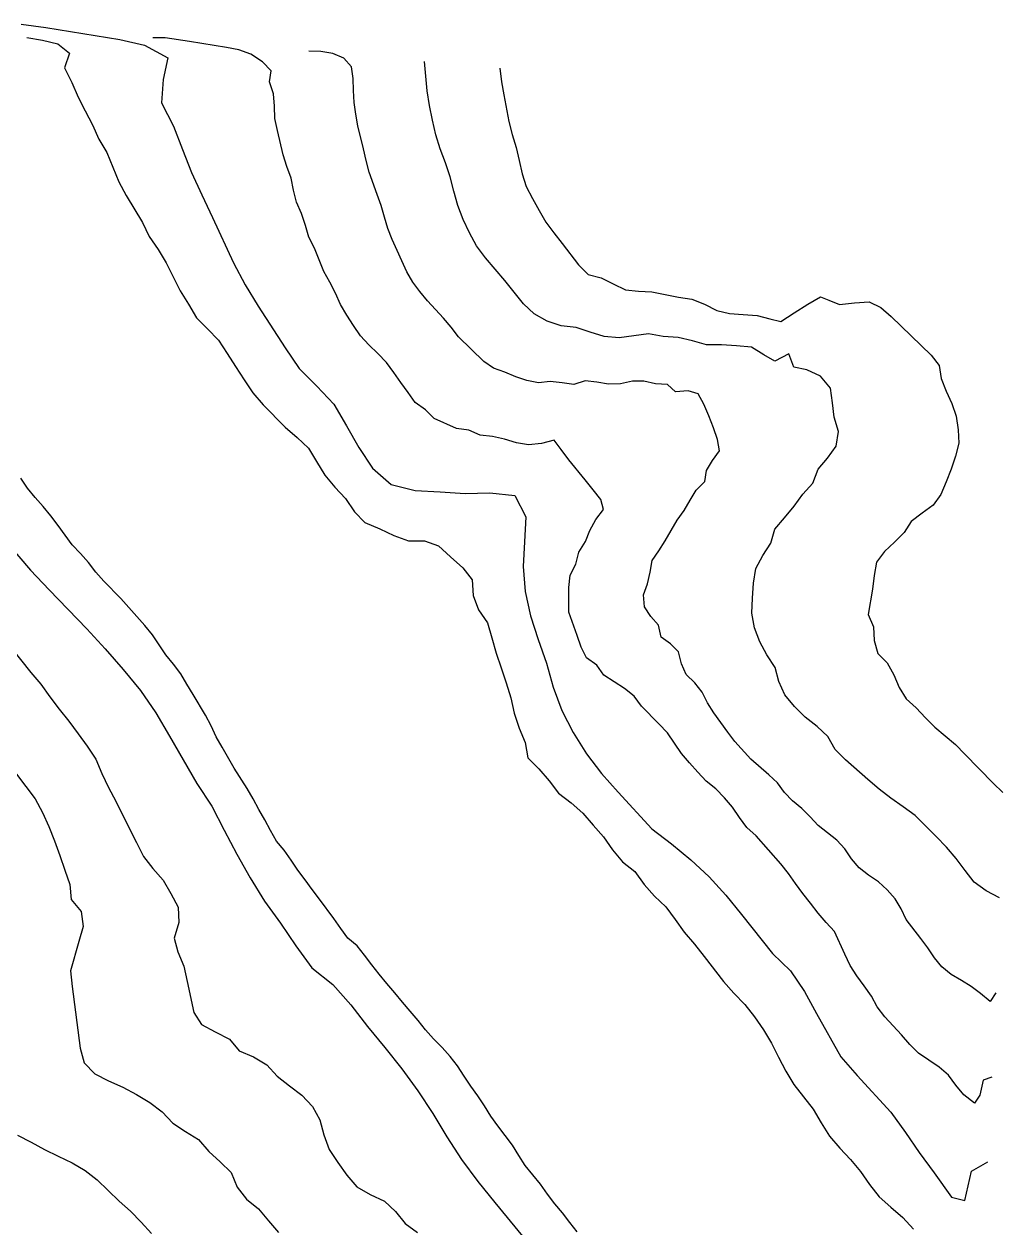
# Model space of a CAD drawing. Extents: x 2403 to 3303, y 1591 to 2515.
# Drawn here: x 3005.3 to 3302.9, y 2139.1 to 2505.2 of the extents above; entities that cross this region are included whole.
import ezdxf

# ---------------------------------------------------------------- set-up
doc = ezdxf.new("R2010")
doc.units = 0
doc.header["$MEASUREMENT"] = 0
doc.layers.add('TOPO', color=7, linetype='CONTINUOUS')

msp = doc.modelspace()

# ---------------------------------------------------------------- linework, layer by layer
at = {"layer": 'TOPO', "color": 0}
for p, q in [((3004.457, 2505.167, 460), (3011.939, 2504.143, 460)), ((3011.939, 2504.143, 460), (3026.92, 2501.732, 460)), ((3006.149, 2501.126, 450), (3010.87, 2500.324, 450)), ((3010.87, 2500.324, 450), (3015.606, 2499.187, 450)), ((3026.92, 2501.732, 460), (3034.413, 2500.453, 460)), ((3034.413, 2500.453, 460), (3041.916, 2498.784, 460)), ((3048.193, 2500.959, 470), (3044.48, 2500.972, 470)), ((3055.647, 2499.843, 470), (3048.193, 2500.959, 470)), ((3015.606, 2499.187, 450), (3019.103, 2496.275, 450)), ((3019.103, 2496.275, 450), (3017.581, 2491.824, 450)), ((3041.916, 2498.784, 460), (3048.997, 2494.876, 460)), ((3066.832, 2498.018, 470), (3055.647, 2499.843, 470)), ((3070.557, 2497.319, 470), (3066.832, 2498.018, 470)), ((3074.261, 2496.052, 470), (3070.557, 2497.319, 470)), ((3095.533, 2496.855, 480), (3091.928, 2496.919, 480)), ((3099.141, 2496.228, 480), (3095.533, 2496.855, 480)), ((3048.997, 2494.876, 460), (3047.565, 2488.305, 460)), ((3077.827, 2493.7, 470), (3074.261, 2496.052, 470)), ((3080.413, 2490.965, 470), (3077.827, 2493.7, 470)), ((3102.503, 2494.852, 480), (3099.141, 2496.228, 480)), ((3104.84, 2492.162, 480), (3102.503, 2494.852, 480)), ((3127.403, 2489.329, 490), (3127.086, 2493.837, 490)), ((3017.581, 2491.824, 450), (3019.81, 2487.391, 450)), ((3079.914, 2487.612, 470), (3080.413, 2490.965, 470)), ((3105.348, 2488.642, 480), (3104.84, 2492.162, 480)), ((3127.863, 2484.831, 490), (3127.403, 2489.329, 490)), ((3149.957, 2491.727, 500), (3150.429, 2487.653, 500)), ((3019.81, 2487.391, 450), (3021.699, 2482.948, 450)), ((3047.565, 2488.305, 460), (3047.073, 2481.193, 460)), ((3081.159, 2483.977, 470), (3079.914, 2487.612, 470)), ((3105.432, 2484.948, 480), (3105.348, 2488.642, 480)), ((3150.429, 2487.653, 500), (3151.142, 2483.613, 500)), ((3021.699, 2482.948, 450), (3023.907, 2478.751, 450)), ((3081.403, 2480.193, 470), (3081.159, 2483.977, 470)), ((3105.694, 2481.314, 480), (3105.432, 2484.948, 480)), ((3128.546, 2480.365, 490), (3127.863, 2484.831, 490)), ((3151.142, 2483.613, 500), (3152.682, 2475.547, 500)), ((3023.907, 2478.751, 450), (3026.074, 2474.497, 450)), ((3047.073, 2481.193, 460), (3050.738, 2474.147, 460)), ((3081.581, 2476.41, 470), (3081.403, 2480.193, 470)), ((3106.165, 2477.745, 480), (3105.694, 2481.314, 480)), ((3129.465, 2475.938, 490), (3128.546, 2480.365, 490)), ((3026.074, 2474.497, 450), (3028.002, 2470.145, 450)), ((3082.396, 2472.778, 470), (3081.581, 2476.41, 470)), ((3106.809, 2474.196, 480), (3106.165, 2477.745, 480)), ((3130.521, 2471.541, 490), (3129.465, 2475.938, 490)), ((3152.682, 2475.547, 500), (3153.685, 2471.571, 500)), ((3050.738, 2474.147, 460), (3053.438, 2467.071, 460)), ((3084.078, 2465.439, 470), (3082.396, 2472.778, 470)), ((3108.532, 2467.19, 480), (3106.809, 2474.196, 480)), ((3131.796, 2467.21, 490), (3130.521, 2471.541, 490)), ((3153.685, 2471.571, 500), (3154.909, 2467.661, 500)), ((3028.002, 2470.145, 450), (3030.508, 2466.072, 450)), ((3053.438, 2467.071, 460), (3056.157, 2460.069, 460)), ((3109.359, 2463.676, 480), (3108.532, 2467.19, 480)), ((3133.393, 2462.978, 490), (3131.796, 2467.21, 490)), ((3154.909, 2467.661, 500), (3155.83, 2463.661, 500)), ((3030.508, 2466.072, 450), (3032.304, 2461.656, 450)), ((3085.228, 2461.885, 470), (3084.078, 2465.439, 470)), ((3110.214, 2460.173, 480), (3109.359, 2463.676, 480)), ((3155.83, 2463.661, 500), (3156.725, 2459.651, 500)), ((3032.304, 2461.656, 450), (3034.104, 2457.226, 450)), ((3056.157, 2460.069, 460), (3059.383, 2453.213, 460)), ((3086.493, 2458.353, 470), (3085.228, 2461.885, 470)), ((3112.683, 2453.393, 480), (3110.214, 2460.173, 480)), ((3134.891, 2458.718, 490), (3133.393, 2462.978, 490)), ((3156.725, 2459.651, 500), (3157.951, 2455.745, 500)), ((3034.104, 2457.226, 450), (3036.371, 2453.029, 450)), ((3087.199, 2454.63, 470), (3086.493, 2458.353, 470)), ((3135.951, 2454.324, 490), (3134.891, 2458.718, 490)), ((3036.371, 2453.029, 450), (3041.258, 2444.841, 450)), ((3059.383, 2453.213, 460), (3062.636, 2446.359, 460)), ((3088.088, 2450.972, 470), (3087.199, 2454.63, 470)), ((3113.838, 2449.974, 480), (3112.683, 2453.393, 480)), ((3137.15, 2449.962, 490), (3135.951, 2454.324, 490)), ((3157.951, 2455.745, 500), (3159.892, 2452.117, 500)), ((3089.685, 2447.558, 470), (3088.088, 2450.972, 470)), ((3114.843, 2446.508, 480), (3113.838, 2449.974, 480)), ((3138.771, 2445.754, 490), (3137.15, 2449.962, 490)), ((3159.892, 2452.117, 500), (3161.883, 2448.52, 500)), ((3062.636, 2446.359, 460), (3068.983, 2432.603, 460)), ((3090.833, 2443.962, 470), (3089.685, 2447.558, 470)), ((3115.861, 2443.048, 480), (3114.843, 2446.508, 480)), ((3140.734, 2441.678, 490), (3138.771, 2445.754, 490)), ((3161.883, 2448.52, 500), (3163.933, 2444.963, 500)), ((3041.258, 2444.841, 450), (3043.365, 2440.564, 450)), ((3091.903, 2440.343, 470), (3090.833, 2443.962, 470)), ((3117.207, 2439.701, 480), (3115.861, 2443.048, 480)), ((3142.899, 2437.703, 490), (3140.734, 2441.678, 490)), ((3163.933, 2444.963, 500), (3166.327, 2441.647, 500)), ((3166.327, 2441.647, 500), (3168.889, 2438.443, 500)), ((3043.365, 2440.564, 450), (3046.117, 2436.653, 450)), ((3093.639, 2437.01, 470), (3091.903, 2440.343, 470)), ((3121.717, 2429.857, 480), (3117.207, 2439.701, 480)), ((3145.579, 2434.081, 490), (3142.899, 2437.703, 490)), ((3168.889, 2438.443, 500), (3173.869, 2431.921, 500)), ((3046.117, 2436.653, 450), (3048.513, 2432.54, 450)), ((3095.045, 2433.506, 470), (3093.639, 2437.01, 470)), ((3148.538, 2430.655, 490), (3145.579, 2434.081, 490)), ((3048.513, 2432.54, 450), (3052.789, 2424.02, 450)), ((3068.983, 2432.603, 460), (3072.539, 2425.915, 460)), ((3096.398, 2429.98, 470), (3095.045, 2433.506, 470)), ((3151.448, 2427.195, 490), (3148.538, 2430.655, 490)), ((3173.869, 2431.921, 500), (3176.763, 2429.038, 500)), ((3098.305, 2426.745, 470), (3096.398, 2429.98, 470)), ((3100.006, 2423.388, 470), (3098.305, 2426.745, 470)), ((3123.501, 2426.732, 480), (3121.717, 2429.857, 480)), ((3125.669, 2423.841, 480), (3123.501, 2426.732, 480)), ((3154.274, 2423.67, 490), (3151.448, 2427.195, 490)), ((3176.763, 2429.038, 500), (3180.712, 2428.032, 500)), ((3180.712, 2428.032, 500), (3184.411, 2426.234, 500)), ((3052.789, 2424.02, 450), (3055.327, 2419.968, 450)), ((3072.539, 2425.915, 460), (3076.459, 2419.434, 460)), ((3101.51, 2419.921, 470), (3100.006, 2423.388, 470)), ((3127.958, 2421.051, 480), (3125.669, 2423.841, 480)), ((3157.094, 2420.139, 490), (3154.274, 2423.67, 490)), ((3184.411, 2426.234, 500), (3188.122, 2424.409, 500)), ((3188.122, 2424.409, 500), (3192.135, 2423.968, 500)), ((3192.135, 2423.968, 500), (3196.178, 2423.793, 500)), ((3196.178, 2423.793, 500), (3200.221, 2422.957, 500)), ((3055.327, 2419.968, 450), (3057.73, 2415.852, 450)), ((3076.459, 2419.434, 460), (3084.691, 2406.698, 460)), ((3103.391, 2416.667, 470), (3101.51, 2419.921, 470)), ((3130.365, 2418.366, 480), (3127.958, 2421.051, 480)), ((3160.41, 2417.048, 490), (3157.094, 2420.139, 490)), ((3200.221, 2422.957, 500), (3204.271, 2422.093, 500)), ((3204.271, 2422.093, 500), (3208.343, 2421.515, 500)), ((3208.343, 2421.515, 500), (3212.157, 2419.975, 500)), ((3212.157, 2419.975, 500), (3215.893, 2418.127, 500)), ((3239.46, 2417.355, 500), (3243.567, 2420.029, 500)), ((3243.567, 2420.029, 500), (3247.474, 2422.219, 500)), ((3247.474, 2422.219, 500), (3250.01, 2421.234, 500)), ((3250.01, 2421.234, 500), (3253.251, 2419.945, 500)), ((3253.251, 2419.945, 500), (3257.744, 2420.464, 500)), ((3257.744, 2420.464, 500), (3262.201, 2420.75, 500)), ((3262.201, 2420.75, 500), (3265.785, 2419.014, 500)), ((3057.73, 2415.852, 450), (3061.089, 2412.461, 450)), ((3105.484, 2413.521, 470), (3103.391, 2416.667, 470)), ((3132.841, 2415.742, 480), (3130.365, 2418.366, 480)), ((3135.183, 2413, 480), (3132.841, 2415.742, 480)), ((3164.315, 2414.79, 490), (3160.41, 2417.048, 490)), ((3215.893, 2418.127, 500), (3219.809, 2417.154, 500)), ((3219.809, 2417.154, 500), (3223.952, 2416.817, 500)), ((3223.952, 2416.817, 500), (3228.21, 2416.605, 500)), ((3228.21, 2416.605, 500), (3232.054, 2415.503, 500)), ((3235.38, 2414.725, 500), (3239.46, 2417.355, 500)), ((3265.785, 2419.014, 500), (3268.92, 2416.248, 500)), ((3268.92, 2416.248, 500), (3271.991, 2413.334, 500)), ((3061.089, 2412.461, 450), (3064.442, 2409.054, 450)), ((3107.605, 2410.402, 470), (3105.484, 2413.521, 470)), ((3137.371, 2410.122, 480), (3135.183, 2413, 480)), ((3168.634, 2413.429, 490), (3164.315, 2414.79, 490)), ((3173.147, 2412.886, 490), (3168.634, 2413.429, 490)), ((3177.412, 2411.543, 490), (3173.147, 2412.886, 490)), ((3232.054, 2415.503, 500), (3235.38, 2414.725, 500)), ((3271.991, 2413.334, 500), (3281.076, 2404.488, 500)), ((3064.442, 2409.054, 450), (3067.047, 2405.051, 450)), ((3110.11, 2407.605, 470), (3107.605, 2410.402, 470)), ((3145.07, 2402.595, 480), (3137.371, 2410.122, 480)), ((3181.705, 2410.153, 490), (3177.412, 2411.543, 490)), ((3186.234, 2409.725, 490), (3181.705, 2410.153, 490)), ((3190.723, 2410.378, 490), (3186.234, 2409.725, 490)), ((3195.177, 2410.96, 490), (3190.723, 2410.378, 490)), ((3199.638, 2410.209, 490), (3195.177, 2410.96, 490)), ((3204.175, 2409.856, 490), (3199.638, 2410.209, 490)), ((3208.531, 2408.842, 490), (3204.175, 2409.856, 490)), ((3212.815, 2407.619, 490), (3208.531, 2408.842, 490)), ((3067.047, 2405.051, 450), (3069.617, 2401.025, 450)), ((3084.691, 2406.698, 460), (3088.899, 2400.407, 460)), ((3112.828, 2404.971, 470), (3110.11, 2407.605, 470)), ((3115.469, 2402.267, 470), (3112.828, 2404.971, 470)), ((3217.374, 2407.694, 490), (3212.815, 2407.619, 490)), ((3221.857, 2407.327, 490), (3217.374, 2407.694, 490)), ((3226.422, 2406.891, 490), (3221.857, 2407.327, 490)), ((3230.211, 2404.59, 490), (3226.422, 2406.891, 490)), ((3237.815, 2404.933, 490), (3233.551, 2402.64, 490)), ((3239.285, 2400.843, 490), (3237.815, 2404.933, 490)), ((3117.681, 2399.244, 470), (3115.469, 2402.267, 470)), ((3148.058, 2400.59, 480), (3145.07, 2402.595, 480)), ((3233.551, 2402.64, 490), (3230.211, 2404.59, 490)), ((3281.076, 2404.488, 500), (3283.533, 2401.321, 500)), ((3283.533, 2401.321, 500), (3284.16, 2397.394, 500)), ((3069.617, 2401.025, 450), (3072.206, 2397.014, 450)), ((3088.899, 2400.407, 460), (3094.266, 2395.054, 460)), ((3119.838, 2396.161, 470), (3117.681, 2399.244, 470)), ((3151.456, 2399.381, 480), (3148.058, 2400.59, 480)), ((3154.777, 2397.961, 480), (3151.456, 2399.381, 480)), ((3158.166, 2396.757, 480), (3154.777, 2397.961, 480)), ((3243.304, 2400.023, 490), (3239.285, 2400.843, 490)), ((3247.437, 2398.107, 490), (3243.304, 2400.023, 490)), ((3250.466, 2394.446, 490), (3247.437, 2398.107, 490)), ((3072.206, 2397.014, 450), (3074.82, 2393.018, 450)), ((3094.266, 2395.054, 460), (3099.464, 2389.576, 460)), ((3122.102, 2393.143, 470), (3119.838, 2396.161, 470)), ((3161.727, 2396.095, 480), (3158.166, 2396.757, 480)), ((3165.296, 2396.536, 480), (3161.727, 2396.095, 480)), ((3168.876, 2396.077, 480), (3165.296, 2396.536, 480)), ((3172.42, 2395.597, 480), (3168.876, 2396.077, 480)), ((3175.845, 2396.718, 480), (3172.42, 2395.597, 480)), ((3179.402, 2396.329, 480), (3175.845, 2396.718, 480)), ((3183.003, 2395.674, 480), (3179.402, 2396.329, 480)), ((3186.612, 2395.782, 480), (3183.003, 2395.674, 480)), ((3190.24, 2396.637, 480), (3186.612, 2395.782, 480)), ((3193.699, 2396.597, 480), (3190.24, 2396.637, 480)), ((3197.29, 2395.782, 480), (3193.699, 2396.597, 480)), ((3200.955, 2395.624, 480), (3197.29, 2395.782, 480)), ((3203.324, 2393.353, 480), (3200.955, 2395.624, 480)), ((3251.072, 2390.059, 490), (3250.466, 2394.446, 490)), ((3284.16, 2397.394, 500), (3285.652, 2393.574, 500)), ((3074.82, 2393.018, 450), (3077.979, 2389.448, 450)), ((3124.232, 2390.078, 470), (3122.102, 2393.143, 470)), ((3207.2, 2393.7, 480), (3203.324, 2393.353, 480)), ((3210.276, 2392.772, 480), (3207.2, 2393.7, 480)), ((3211.987, 2389.607, 480), (3210.276, 2392.772, 480)), ((3285.652, 2393.574, 500), (3287.39, 2389.804, 500)), ((3077.979, 2389.448, 450), (3084.695, 2382.649, 450)), ((3099.464, 2389.576, 460), (3103.29, 2383.028, 460)), ((3127.316, 2387.866, 470), (3124.232, 2390.078, 470)), ((3130.033, 2385.253, 470), (3127.316, 2387.866, 470)), ((3213.452, 2386.043, 480), (3211.987, 2389.607, 480)), ((3251.586, 2385.626, 490), (3251.072, 2390.059, 490)), ((3287.39, 2389.804, 500), (3288.715, 2385.909, 500)), ((3103.29, 2383.028, 460), (3107.052, 2376.455, 460)), ((3136.82, 2382.237, 470), (3130.033, 2385.253, 470)), ((3214.869, 2382.428, 480), (3213.452, 2386.043, 480)), ((3252.931, 2381.316, 490), (3251.586, 2385.626, 490)), ((3288.715, 2385.909, 500), (3289.322, 2381.814, 500)), ((3084.695, 2382.649, 450), (3088.312, 2379.493, 450)), ((3088.312, 2379.493, 450), (3091.759, 2376.206, 450)), ((3140.5, 2381.682, 470), (3136.82, 2382.237, 470)), ((3144.01, 2380.171, 470), (3140.5, 2381.682, 470)), ((3147.688, 2379.73, 470), (3144.01, 2380.171, 470)), ((3151.363, 2378.986, 470), (3147.688, 2379.73, 470)), ((3216.176, 2378.827, 480), (3214.869, 2382.428, 480)), ((3252.193, 2376.802, 490), (3252.931, 2381.316, 490)), ((3289.322, 2381.814, 500), (3289.485, 2377.715, 500)), ((3091.759, 2376.206, 450), (3094.256, 2372.149, 450)), ((3107.052, 2376.455, 460), (3111.259, 2370.115, 460)), ((3154.994, 2377.883, 470), (3151.363, 2378.986, 470)), ((3158.672, 2377.196, 470), (3154.994, 2377.883, 470)), ((3162.601, 2377.606, 470), (3158.672, 2377.196, 470)), ((3166.482, 2378.623, 470), (3162.601, 2377.606, 470)), ((3168.587, 2375.8, 470), (3166.482, 2378.623, 470)), ((3170.933, 2372.666, 470), (3168.587, 2375.8, 470)), ((3216.729, 2375.392, 480), (3216.176, 2378.827, 480)), ((3249.567, 2373.196, 490), (3252.193, 2376.802, 490)), ((3289.485, 2377.715, 500), (3288.536, 2373.746, 500)), ((3094.256, 2372.149, 450), (3096.717, 2368.057, 450)), ((3175.884, 2366.609, 470), (3170.933, 2372.666, 470)), ((3212.808, 2369.483, 480), (3214.652, 2372.526, 480)), ((3214.652, 2372.526, 480), (3216.729, 2375.392, 480)), ((3246.72, 2369.854, 490), (3249.567, 2373.196, 490)), ((3288.536, 2373.746, 500), (3287.136, 2369.833, 500)), ((3111.259, 2370.115, 460), (3116.891, 2365.161, 460)), ((3212.305, 2366.082, 480), (3212.808, 2369.483, 480)), ((3245.123, 2365.547, 490), (3246.72, 2369.854, 490)), ((3287.136, 2369.833, 500), (3285.657, 2365.94, 500)), ((3006.376, 2364.09, 450), (3004.27, 2367.098, 450)), ((3096.717, 2368.057, 450), (3099.77, 2364.392, 450)), ((3116.891, 2365.161, 460), (3124.238, 2363.322, 460)), ((3178.342, 2363.588, 470), (3175.884, 2366.609, 470)), ((3209.677, 2363.451, 480), (3212.305, 2366.082, 480)), ((3242.064, 2362.25, 490), (3245.123, 2365.547, 490)), ((3285.657, 2365.94, 500), (3284.057, 2362.132, 500)), ((3008.72, 2361.275, 450), (3006.376, 2364.09, 450)), ((3011.137, 2358.518, 450), (3008.72, 2361.275, 450)), ((3099.77, 2364.392, 450), (3103.032, 2360.897, 450)), ((3103.032, 2360.897, 450), (3105.715, 2356.892, 450)), ((3124.238, 2363.322, 460), (3131.817, 2362.903, 460)), ((3131.817, 2362.903, 460), (3139.38, 2362.475, 460)), ((3139.38, 2362.475, 460), (3146.886, 2362.683, 460)), ((3146.886, 2362.683, 460), (3154.534, 2361.828, 460)), ((3154.534, 2361.828, 460), (3157.87, 2355.312, 460)), ((3180.607, 2360.57, 470), (3178.342, 2363.588, 470)), ((3207.768, 2360.382, 480), (3209.677, 2363.451, 480)), ((3239.464, 2358.561, 490), (3242.064, 2362.25, 490)), ((3284.057, 2362.132, 500), (3281.71, 2358.891, 500)), ((3013.442, 2355.67, 450), (3011.137, 2358.518, 450)), ((3179.168, 2354.534, 470), (3181.478, 2357.558, 470)), ((3181.478, 2357.558, 470), (3180.607, 2360.57, 470)), ((3203.888, 2354.314, 480), (3205.999, 2357.255, 480)), ((3205.999, 2357.255, 480), (3207.768, 2360.382, 480)), ((3236.527, 2355.055, 490), (3239.464, 2358.561, 490)), ((3281.71, 2358.891, 500), (3278.324, 2356.438, 500)), ((3015.665, 2352.754, 450), (3013.442, 2355.67, 450)), ((3105.715, 2356.892, 450), (3108.935, 2353.576, 450)), ((3108.935, 2353.576, 450), (3113.418, 2351.733, 450)), ((3157.87, 2355.312, 460), (3157.399, 2347.763, 460)), ((3177.316, 2351.203, 470), (3179.168, 2354.534, 470)), ((3200.223, 2348.1, 480), (3203.888, 2354.314, 480)), ((3233.533, 2351.649, 490), (3236.527, 2355.055, 490)), ((3274.99, 2353.949, 500), (3272.86, 2350.55, 500)), ((3278.324, 2356.438, 500), (3274.99, 2353.949, 500)), ((2996.464, 2351.722, 460), (3007.242, 2339.18, 460)), ((3017.768, 2349.749, 450), (3015.665, 2352.754, 450)), ((3113.418, 2351.733, 450), (3117.751, 2349.698, 450)), ((3175.951, 2347.836, 470), (3177.316, 2351.203, 470)), ((3232.365, 2347.339, 490), (3233.533, 2351.649, 490)), ((3272.86, 2350.55, 500), (3269.933, 2347.678, 500)), ((3019.957, 2346.819, 450), (3017.768, 2349.749, 450)), ((3022.501, 2344.177, 450), (3019.957, 2346.819, 450)), ((3117.751, 2349.698, 450), (3122.191, 2348.101, 450)), ((3122.191, 2348.101, 450), (3127.045, 2348.036, 450)), ((3127.045, 2348.036, 450), (3131.33, 2346.506, 450)), ((3131.33, 2346.506, 450), (3134.999, 2343.205, 450)), ((3157.399, 2347.763, 460), (3157.046, 2340.198, 460)), ((3173.962, 2344.615, 470), (3175.951, 2347.836, 470)), ((3198.291, 2345.062, 480), (3200.223, 2348.1, 480)), ((3229.88, 2343.563, 490), (3232.365, 2347.339, 490)), ((3269.933, 2347.678, 500), (3266.898, 2344.858, 500)), ((3024.916, 2341.422, 450), (3022.501, 2344.177, 450)), ((3134.999, 2343.205, 450), (3138.706, 2339.854, 450)), ((3173.072, 2340.988, 470), (3173.962, 2344.615, 470)), ((3196.31, 2342.028, 480), (3198.291, 2345.062, 480)), ((3227.736, 2339.679, 490), (3229.88, 2343.563, 490)), ((3266.898, 2344.858, 500), (3264.508, 2341.574, 500)), ((3007.242, 2339.18, 460), (3012.924, 2333.174, 460)), ((3027.15, 2338.514, 450), (3024.916, 2341.422, 450)), ((3138.706, 2339.854, 450), (3141.582, 2336.2, 450)), ((3157.046, 2340.198, 460), (3157.622, 2332.64, 460)), ((3171.333, 2337.574, 470), (3173.072, 2340.988, 470)), ((3195.689, 2338.5, 480), (3196.31, 2342.028, 480)), ((3227.079, 2335.207, 490), (3227.736, 2339.679, 490)), ((3264.508, 2341.574, 500), (3263.763, 2337.516, 500)), ((3029.595, 2335.79, 450), (3027.15, 2338.514, 450)), ((3034.672, 2330.5, 450), (3029.595, 2335.79, 450)), ((3141.582, 2336.2, 450), (3141.796, 2331.456, 450)), ((3170.953, 2333.904, 470), (3171.333, 2337.574, 470)), ((3194.87, 2334.994, 480), (3195.689, 2338.5, 480)), ((3226.739, 2330.623, 490), (3227.079, 2335.207, 490)), ((3263.763, 2337.516, 500), (3263.223, 2333.341, 500)), ((3012.924, 2333.174, 460), (3024.417, 2321.286, 460)), ((3157.622, 2332.64, 460), (3159.252, 2325.254, 460)), ((3170.902, 2330.138, 470), (3170.953, 2333.904, 470)), ((3193.666, 2331.619, 480), (3194.87, 2334.994, 480)), ((3193.965, 2327.972, 480), (3193.666, 2331.619, 480)), ((3263.223, 2333.341, 500), (3261.954, 2325.616, 500)), ((3042.045, 2322.338, 450), (3034.672, 2330.5, 450)), ((3141.796, 2331.456, 450), (3143.493, 2327.101, 450)), ((3170.892, 2326.401, 470), (3170.902, 2330.138, 470)), ((3195.882, 2325.005, 480), (3193.965, 2327.972, 480)), ((3226.615, 2326.051, 490), (3226.739, 2330.623, 490)), ((3143.493, 2327.101, 450), (3146.152, 2323.097, 450)), ((3159.252, 2325.254, 460), (3161.636, 2318.055, 460)), ((3173.426, 2319.286, 470), (3170.892, 2326.401, 470)), ((3198.171, 2322.382, 480), (3195.882, 2325.005, 480)), ((3227.408, 2321.628, 490), (3226.615, 2326.051, 490)), ((3261.954, 2325.616, 500), (3263.514, 2321.888, 500)), ((3024.417, 2321.286, 460), (3030.007, 2315.199, 460)), ((3044.373, 2319.516, 450), (3042.045, 2322.338, 450)), ((3146.152, 2323.097, 450), (3147.515, 2318.518, 450)), ((3198.991, 2318.781, 480), (3198.171, 2322.382, 480)), ((3228.962, 2317.358, 490), (3227.408, 2321.628, 490)), ((3263.514, 2321.888, 500), (3263.776, 2317.704, 500)), ((3046.369, 2316.439, 450), (3044.373, 2319.516, 450)), ((3147.515, 2318.518, 450), (3148.811, 2313.924, 450)), ((3161.636, 2318.055, 460), (3164.089, 2310.889, 460)), ((3174.679, 2315.737, 470), (3173.426, 2319.286, 470)), ((3201.876, 2316.72, 480), (3198.991, 2318.781, 480)), ((3231.147, 2313.365, 490), (3228.962, 2317.358, 490)), ((3263.776, 2317.704, 500), (3264.823, 2313.809, 500)), ((3001.511, 2315.42, 470), (3007.325, 2308.017, 470)), ((3030.007, 2315.199, 460), (3035.443, 2308.968, 460)), ((3048.429, 2313.407, 450), (3046.369, 2316.439, 450)), ((3050.696, 2310.527, 450), (3048.429, 2313.407, 450)), ((3148.811, 2313.924, 450), (3150.355, 2309.407, 450)), ((3176.248, 2312.457, 470), (3174.679, 2315.737, 470)), ((3204.298, 2314.285, 480), (3201.876, 2316.72, 480)), ((3205.229, 2310.701, 480), (3204.298, 2314.285, 480)), ((3233.623, 2309.537, 490), (3231.147, 2313.365, 490)), ((3264.823, 2313.809, 500), (3267.736, 2310.924, 500)), ((3052.918, 2307.618, 450), (3050.696, 2310.527, 450)), ((3164.089, 2310.889, 460), (3166.198, 2303.605, 460)), ((3179.445, 2310.264, 470), (3176.248, 2312.457, 470)), ((3181.55, 2307.21, 470), (3179.445, 2310.264, 470)), ((3206.636, 2307.397, 480), (3205.229, 2310.701, 480)), ((3267.736, 2310.924, 500), (3269.693, 2307.331, 500)), ((3007.325, 2308.017, 470), (3010.407, 2304.47, 470)), ((3035.443, 2308.968, 460), (3040.708, 2302.587, 460)), ((3054.812, 2304.478, 450), (3052.918, 2307.618, 450)), ((3150.355, 2309.407, 450), (3151.826, 2304.865, 450)), ((3187.902, 2303.166, 470), (3181.55, 2307.21, 470)), ((3209.232, 2304.858, 480), (3206.636, 2307.397, 480)), ((3234.814, 2305.251, 490), (3233.623, 2309.537, 490)), ((3269.693, 2307.331, 500), (3271.344, 2303.482, 500)), ((3010.407, 2304.47, 470), (3013.098, 2300.594, 470)), ((3040.708, 2302.587, 460), (3045.405, 2295.799, 460)), ((3056.693, 2301.332, 450), (3054.812, 2304.478, 450)), ((3151.826, 2304.865, 450), (3153.271, 2300.315, 450)), ((3166.198, 2303.605, 460), (3168.765, 2296.494, 460)), ((3190.769, 2300.797, 470), (3187.902, 2303.166, 470)), ((3211.418, 2302.01, 480), (3209.232, 2304.858, 480)), ((3236.614, 2301.231, 490), (3234.814, 2305.251, 490)), ((3271.344, 2303.482, 500), (3273.48, 2300.022, 500)), ((3013.098, 2300.594, 470), (3015.942, 2296.841, 470)), ((3060.504, 2295.065, 450), (3056.693, 2301.332, 450)), ((3153.271, 2300.315, 450), (3154.338, 2295.645, 450)), ((3192.994, 2297.752, 470), (3190.769, 2300.797, 470)), ((3213.126, 2298.818, 480), (3211.418, 2302.01, 480)), ((3214.987, 2295.724, 480), (3213.126, 2298.818, 480)), ((3239.52, 2297.667, 490), (3236.614, 2301.231, 490)), ((3273.48, 2300.022, 500), (3276.509, 2297.243, 500)), ((3015.942, 2296.841, 470), (3018.958, 2293.225, 470)), ((3045.405, 2295.799, 460), (3049.567, 2288.647, 460)), ((3062.188, 2291.817, 450), (3060.504, 2295.065, 450)), ((3154.338, 2295.645, 450), (3155.832, 2291.141, 450)), ((3168.765, 2296.494, 460), (3172.214, 2289.738, 460)), ((3198.306, 2292.391, 470), (3192.994, 2297.752, 470)), ((3219.231, 2289.882, 480), (3214.987, 2295.724, 480)), ((3242.798, 2294.443, 490), (3239.52, 2297.667, 490)), ((3276.509, 2297.243, 500), (3279.324, 2294.253, 500)), ((3018.958, 2293.225, 470), (3021.731, 2289.42, 470)), ((3063.702, 2288.48, 450), (3062.188, 2291.817, 450)), ((3200.886, 2289.64, 470), (3198.306, 2292.391, 470)), ((3246.389, 2291.616, 490), (3242.798, 2294.443, 490)), ((3249.697, 2288.591, 490), (3246.389, 2291.616, 490)), ((3279.324, 2294.253, 500), (3282.252, 2291.386, 500)), ((3282.252, 2291.386, 500), (3288.493, 2286.091, 500)), ((3021.731, 2289.42, 470), (3024.455, 2285.579, 470)), ((3049.567, 2288.647, 460), (3057.799, 2274.316, 460)), ((3065.502, 2285.287, 450), (3063.702, 2288.48, 450)), ((3155.832, 2291.141, 450), (3157.61, 2286.729, 450)), ((3172.214, 2289.738, 460), (3176.272, 2283.333, 460)), ((3203.086, 2286.581, 470), (3200.886, 2289.64, 470)), ((3221.407, 2287.005, 480), (3219.231, 2289.882, 480)), ((3251.872, 2284.645, 490), (3249.697, 2288.591, 490)), ((3024.455, 2285.579, 470), (3027.105, 2281.675, 470)), ((3069.227, 2278.973, 450), (3065.502, 2285.287, 450)), ((3157.61, 2286.729, 450), (3158.446, 2282.066, 450)), ((3205.17, 2283.433, 470), (3203.086, 2286.581, 470)), ((3226.288, 2281.695, 480), (3221.407, 2287.005, 480)), ((3255.03, 2281.484, 490), (3251.872, 2284.645, 490)), ((3288.493, 2286.091, 500), (3291.367, 2283.157, 500)), ((3027.105, 2281.675, 470), (3028.944, 2277.353, 470)), ((3158.446, 2282.066, 450), (3161.764, 2278.686, 450)), ((3176.272, 2283.333, 460), (3180.846, 2277.306, 460)), ((3207.58, 2280.549, 470), (3205.17, 2283.433, 470)), ((3210.114, 2277.746, 470), (3207.58, 2280.549, 470)), ((3231.739, 2276.951, 480), (3226.288, 2281.695, 480)), ((3261.8, 2275.447, 490), (3255.03, 2281.484, 490)), ((3291.367, 2283.157, 500), (3299.975, 2274.332, 500)), ((3002.998, 2277.08, 480), (3008.718, 2269.577, 480)), ((3028.944, 2277.353, 470), (3030.973, 2273.105, 470)), ((3073.177, 2272.801, 450), (3069.227, 2278.973, 450)), ((3161.764, 2278.686, 450), (3164.963, 2275.07, 450)), ((3180.846, 2277.306, 460), (3185.882, 2271.643, 460)), ((3212.691, 2274.998, 470), (3210.114, 2277.746, 470)), ((3234.368, 2274.499, 480), (3231.739, 2276.951, 480)), ((3030.973, 2273.105, 470), (3033.178, 2268.944, 470)), ((3057.799, 2274.316, 460), (3062.337, 2267.411, 460)), ((3164.963, 2275.07, 450), (3167.822, 2271.316, 450)), ((3215.605, 2272.615, 470), (3212.691, 2274.998, 470)), ((3236.484, 2271.57, 480), (3234.368, 2274.499, 480)), ((3265.275, 2272.561, 490), (3261.8, 2275.447, 490)), ((3299.975, 2274.332, 500), (3302.905, 2271.549, 500)), ((3008.718, 2269.577, 480), (3010.938, 2265.493, 480)), ((3074.958, 2269.597, 450), (3073.177, 2272.801, 450)), ((3076.649, 2266.345, 450), (3074.958, 2269.597, 450)), ((3167.822, 2271.316, 450), (3171.642, 2268.412, 450)), ((3185.882, 2271.643, 460), (3196.18, 2260.536, 460)), ((3218.27, 2269.943, 470), (3215.605, 2272.615, 470)), ((3220.666, 2267.029, 470), (3218.27, 2269.943, 470)), ((3238.978, 2268.994, 480), (3236.484, 2271.57, 480)), ((3268.862, 2269.8, 490), (3265.275, 2272.561, 490)), ((3272.564, 2267.194, 490), (3268.862, 2269.8, 490)), ((3033.178, 2268.944, 470), (3037.322, 2260.512, 470)), ((3062.337, 2267.411, 460), (3066.135, 2260.065, 460)), ((3078.486, 2263.176, 450), (3076.649, 2266.345, 450)), ((3171.642, 2268.412, 450), (3175.181, 2265.211, 450)), ((3222.822, 2263.923, 470), (3220.666, 2267.029, 470)), ((3241.775, 2266.695, 480), (3238.978, 2268.994, 480)), ((3244.283, 2264.105, 480), (3241.775, 2266.695, 480)), ((3276.215, 2264.537, 490), (3272.564, 2267.194, 490)), ((3010.938, 2265.493, 480), (3012.866, 2261.209, 480)), ((3080.22, 2259.938, 450), (3078.486, 2263.176, 450)), ((3175.181, 2265.211, 450), (3178.314, 2261.603, 450)), ((3225.089, 2260.921, 470), (3222.822, 2263.923, 470)), ((3246.729, 2261.459, 480), (3244.283, 2264.105, 480)), ((3282.608, 2258.15, 490), (3276.215, 2264.537, 490)), ((3012.866, 2261.209, 480), (3014.552, 2256.808, 480)), ((3037.322, 2260.512, 470), (3039.517, 2256.35, 470)), ((3066.135, 2260.065, 460), (3070.005, 2252.759, 460)), ((3082.021, 2256.753, 450), (3080.22, 2259.938, 450)), ((3178.314, 2261.603, 450), (3181.502, 2258.051, 450)), ((3196.18, 2260.536, 460), (3202.186, 2255.917, 460)), ((3227.846, 2258.357, 470), (3225.089, 2260.921, 470)), ((3235.351, 2249.897, 470), (3227.846, 2258.357, 470)), ((3249.586, 2259.238, 480), (3246.729, 2261.459, 480)), ((3252.458, 2257.039, 480), (3249.586, 2259.238, 480)), ((3014.552, 2256.808, 480), (3016.2, 2252.413, 480)), ((3039.517, 2256.35, 470), (3041.574, 2252.101, 470)), ((3084.425, 2253.985, 450), (3082.021, 2256.753, 450)), ((3181.502, 2258.051, 450), (3184.219, 2254.09, 450)), ((3202.186, 2255.917, 460), (3208.03, 2251.089, 460)), ((3254.836, 2254.371, 480), (3252.458, 2257.039, 480)), ((3285.743, 2254.893, 490), (3282.608, 2258.15, 490)), ((3288.728, 2251.503, 490), (3285.743, 2254.893, 490)), ((3016.2, 2252.413, 480), (3017.662, 2247.945, 480)), ((3041.574, 2252.101, 470), (3044.429, 2248.378, 470)), ((3070.005, 2252.759, 460), (3074.073, 2245.561, 460)), ((3086.496, 2250.972, 450), (3084.425, 2253.985, 450)), ((3184.219, 2254.09, 450), (3187.289, 2250.482, 450)), ((3208.03, 2251.089, 460), (3213.563, 2245.913, 460)), ((3256.904, 2251.388, 480), (3254.836, 2254.371, 480)), ((3259.201, 2248.607, 480), (3256.904, 2251.388, 480)), ((3291.404, 2247.832, 490), (3288.728, 2251.503, 490)), ((3017.662, 2247.945, 480), (3019.263, 2243.601, 480)), ((3044.429, 2248.378, 470), (3047.573, 2244.845, 470)), ((3088.488, 2247.897, 450), (3086.496, 2250.972, 450)), ((3090.737, 2245.001, 450), (3088.488, 2247.897, 450)), ((3187.289, 2250.482, 450), (3190.977, 2247.472, 450)), ((3190.977, 2247.472, 450), (3193.788, 2243.595, 450)), ((3237.685, 2246.942, 470), (3235.351, 2249.897, 470)), ((3262.065, 2246.439, 480), (3259.201, 2248.607, 480)), ((3294.211, 2244.305, 490), (3291.404, 2247.832, 490)), ((3047.573, 2244.845, 470), (3049.93, 2240.784, 470)), ((3074.073, 2245.561, 460), (3078.442, 2238.541, 460)), ((3092.892, 2242.037, 450), (3090.737, 2245.001, 450)), ((3213.563, 2245.913, 460), (3218.647, 2240.299, 460)), ((3239.884, 2243.88, 470), (3237.685, 2246.942, 470)), ((3242.102, 2240.831, 470), (3239.884, 2243.88, 470)), ((3265.039, 2244.374, 480), (3262.065, 2246.439, 480)), ((3267.7, 2241.911, 480), (3265.039, 2244.374, 480)), ((3297.817, 2241.611, 490), (3294.211, 2244.305, 490)), ((3019.263, 2243.601, 480), (3019.578, 2239.003, 480)), ((3049.93, 2240.784, 470), (3052.177, 2236.636, 470)), ((3095.077, 2239.094, 450), (3092.892, 2242.037, 450)), ((3193.788, 2243.595, 450), (3196.926, 2240.013, 450)), ((3218.647, 2240.299, 460), (3223.419, 2234.409, 460)), ((3244.403, 2237.846, 470), (3242.102, 2240.831, 470)), ((3270.15, 2239.241, 480), (3267.7, 2241.911, 480)), ((3301.84, 2239.494, 490), (3297.817, 2241.611, 490)), ((3019.578, 2239.003, 480), (3022.693, 2235.395, 480)), ((3052.177, 2236.636, 470), (3052.389, 2232.002, 470)), ((3078.442, 2238.541, 460), (3083.273, 2231.845, 460)), ((3099.488, 2233.247, 450), (3095.077, 2239.094, 450)), ((3196.926, 2240.013, 450), (3200.45, 2236.799, 450)), ((3200.45, 2236.799, 450), (3203.284, 2232.963, 450)), ((3246.722, 2234.873, 470), (3244.403, 2237.846, 470)), ((3271.998, 2236.178, 480), (3270.15, 2239.241, 480)), ((3022.693, 2235.395, 480), (3023.296, 2230.776, 480)), ((3101.573, 2230.218, 450), (3099.488, 2233.247, 450)), ((3203.284, 2232.963, 450), (3206.023, 2229.035, 450)), ((3223.419, 2234.409, 460), (3232.893, 2222.606, 460)), ((3249.139, 2231.981, 470), (3246.722, 2234.873, 470)), ((3273.495, 2232.886, 480), (3271.998, 2236.178, 480)), ((3277.902, 2227.178, 480), (3273.495, 2232.886, 480)), ((3023.296, 2230.776, 480), (3021.954, 2226.252, 480)), ((3052.389, 2232.002, 470), (3050.915, 2227.252, 470)), ((3083.273, 2231.845, 460), (3087.939, 2224.964, 460)), ((3103.707, 2227.226, 450), (3101.573, 2230.218, 450)), ((3251.682, 2229.223, 470), (3249.139, 2231.981, 470)), ((3254.811, 2222.353, 470), (3251.682, 2229.223, 470)), ((3021.954, 2226.252, 480), (3019.369, 2217.285, 480)), ((3050.915, 2227.252, 470), (3052.002, 2223.117, 470)), ((3106.565, 2224.952, 450), (3103.707, 2227.226, 450)), ((3206.023, 2229.035, 450), (3209.109, 2225.392, 450)), ((3209.109, 2225.392, 450), (3212.104, 2221.677, 450)), ((3280.042, 2224.273, 480), (3277.902, 2227.178, 480)), ((3052.002, 2223.117, 470), (3053.866, 2218.77, 470)), ((3087.939, 2224.964, 460), (3092.755, 2218.245, 460)), ((3108.803, 2222.056, 450), (3106.565, 2224.952, 450)), ((3111.001, 2219.116, 450), (3108.803, 2222.056, 450)), ((3232.893, 2222.606, 460), (3238.284, 2217.275, 460)), ((3256.442, 2218.939, 470), (3254.811, 2222.353, 470)), ((3282.098, 2221.305, 480), (3280.042, 2224.273, 480)), ((3053.866, 2218.77, 470), (3054.9, 2214.057, 470)), ((3092.755, 2218.245, 460), (3099.217, 2213.134, 460)), ((3113.303, 2216.269, 450), (3111.001, 2219.116, 450)), ((3212.104, 2221.677, 450), (3217.918, 2214.094, 450)), ((3258.502, 2215.783, 470), (3256.442, 2218.939, 470)), ((3284.38, 2218.492, 480), (3282.098, 2221.305, 480)), ((3287.126, 2216.177, 480), (3284.38, 2218.492, 480)), ((3019.369, 2217.285, 480), (3019.938, 2212.58, 480)), ((3115.637, 2213.442, 450), (3113.303, 2216.269, 450)), ((3238.284, 2217.275, 460), (3242.557, 2211.06, 460)), ((3260.73, 2212.735, 470), (3258.502, 2215.783, 470)), ((3290.274, 2214.348, 480), (3287.126, 2216.177, 480)), ((3019.938, 2212.58, 480), (3022.404, 2193.815, 480)), ((3054.9, 2214.057, 470), (3056.942, 2204.691, 470)), ((3099.217, 2213.134, 460), (3104.682, 2206.97, 460)), ((3118.011, 2210.649, 450), (3115.637, 2213.442, 450)), ((3217.918, 2214.094, 450), (3221.066, 2210.512, 450)), ((3242.557, 2211.06, 460), (3246.204, 2204.38, 460)), ((3262.905, 2209.657, 470), (3260.73, 2212.735, 470)), ((3293.232, 2212.53, 480), (3290.274, 2214.348, 480)), ((3296.044, 2210.412, 480), (3293.232, 2212.53, 480)), ((3120.36, 2207.836, 450), (3118.011, 2210.649, 450)), ((3122.698, 2205.014, 450), (3120.36, 2207.836, 450)), ((3221.066, 2210.512, 450), (3224.387, 2207.084, 450)), ((3264.708, 2206.352, 470), (3262.905, 2209.657, 470)), ((3299.07, 2207.963, 480), (3296.044, 2210.412, 480)), ((3300.703, 2210.622, 480), (3299.07, 2207.963, 480)), ((3056.942, 2204.691, 470), (3059.236, 2200.997, 470)), ((3104.682, 2206.97, 460), (3109.718, 2200.364, 460)), ((3125.113, 2202.257, 450), (3122.698, 2205.014, 450)), ((3224.387, 2207.084, 450), (3227.349, 2203.336, 450)), ((3246.204, 2204.38, 460), (3253.578, 2191.211, 460)), ((3266.984, 2203.376, 470), (3264.708, 2206.352, 470)), ((3059.236, 2200.997, 470), (3063.431, 2198.764, 470)), ((3109.718, 2200.364, 460), (3114.975, 2193.988, 460)), ((3127.378, 2199.374, 450), (3125.113, 2202.257, 450)), ((3227.349, 2203.336, 450), (3230.079, 2199.416, 450)), ((3269.544, 2200.59, 470), (3266.984, 2203.376, 470)), ((3272.109, 2197.808, 470), (3269.544, 2200.59, 470)), ((3063.431, 2198.764, 470), (3067.714, 2196.51, 470)), ((3067.714, 2196.51, 470), (3070.74, 2192.961, 470)), ((3129.811, 2196.64, 450), (3127.378, 2199.374, 450)), ((3132.391, 2194.034, 450), (3129.811, 2196.64, 450)), ((3230.079, 2199.416, 450), (3232.497, 2195.298, 450)), ((3274.563, 2194.946, 470), (3272.109, 2197.808, 470)), ((3022.404, 2193.815, 480), (3023.608, 2189.335, 480)), ((3070.74, 2192.961, 470), (3075.065, 2191.167, 470)), ((3114.975, 2193.988, 460), (3120.164, 2187.551, 460)), ((3134.831, 2191.295, 450), (3132.391, 2194.034, 450)), ((3232.497, 2195.298, 450), (3234.665, 2191.045, 450)), ((3277.259, 2192.328, 470), (3274.563, 2194.946, 470)), ((3023.608, 2189.335, 480), (3026.776, 2185.954, 480)), ((3075.065, 2191.167, 470), (3079.069, 2188.744, 470)), ((3137.078, 2188.405, 450), (3134.831, 2191.295, 450)), ((3234.665, 2191.045, 450), (3236.927, 2186.828, 450)), ((3253.578, 2191.211, 460), (3258.617, 2185.527, 460)), ((3280.36, 2190.142, 470), (3277.259, 2192.328, 470)), ((3283.496, 2187.997, 470), (3280.36, 2190.142, 470)), ((3026.776, 2185.954, 480), (3030.984, 2183.843, 480)), ((3079.069, 2188.744, 470), (3082.236, 2185.289, 470)), ((3082.236, 2185.289, 470), (3085.97, 2182.4, 470)), ((3120.164, 2187.551, 460), (3124.995, 2180.846, 460)), ((3139.085, 2185.338, 450), (3137.078, 2188.405, 450)), ((3141.129, 2182.294, 450), (3139.085, 2185.338, 450)), ((3236.927, 2186.828, 450), (3239.345, 2182.706, 450)), ((3258.617, 2185.527, 460), (3268.84, 2174.329, 460)), ((3286.371, 2185.608, 470), (3283.496, 2187.997, 470)), ((3288.549, 2182.526, 470), (3286.371, 2185.608, 470)), ((3030.984, 2183.843, 480), (3035.321, 2181.91, 480)), ((3035.321, 2181.91, 480), (3039.469, 2179.671, 480)), ((3085.97, 2182.4, 470), (3089.747, 2179.539, 470)), ((3143.282, 2179.327, 450), (3141.129, 2182.294, 450)), ((3239.345, 2182.706, 450), (3242.303, 2178.974, 450)), ((3291.019, 2179.63, 470), (3288.549, 2182.526, 470)), ((3296.887, 2184.033, 470), (3295.886, 2179.5, 470)), ((3299.494, 2184.935, 470), (3296.887, 2184.033, 470)), ((3039.469, 2179.671, 480), (3043.564, 2177.325, 480)), ((3089.747, 2179.539, 470), (3092.955, 2176.107, 470)), ((3124.995, 2180.846, 460), (3129.542, 2173.94, 460)), ((3145.245, 2176.234, 450), (3143.282, 2179.327, 450)), ((3242.303, 2178.974, 450), (3245.263, 2175.242, 450)), ((3294.214, 2177.095, 470), (3291.019, 2179.63, 470)), ((3295.886, 2179.5, 470), (3294.214, 2177.095, 470)), ((3043.564, 2177.325, 480), (3047.264, 2174.44, 480)), ((3047.264, 2174.44, 480), (3050.527, 2170.973, 480)), ((3092.955, 2176.107, 470), (3095.201, 2172.051, 470)), ((3147.208, 2173.141, 450), (3145.245, 2176.234, 450)), ((3245.263, 2175.242, 450), (3247.656, 2171.098, 450)), ((3268.84, 2174.329, 460), (3273.241, 2168.12, 460)), ((3050.527, 2170.973, 480), (3054.421, 2168.464, 480)), ((3095.201, 2172.051, 470), (3096.486, 2167.466, 470)), ((3129.542, 2173.94, 460), (3133.875, 2166.894, 460)), ((3149.369, 2170.179, 450), (3147.208, 2173.141, 450)), ((3247.656, 2171.098, 450), (3250.14, 2167.022, 450)), ((3003.347, 2167.343, 490), (3007.451, 2165.247, 490)), ((3054.421, 2168.464, 480), (3058.317, 2166.013, 480)), ((3096.486, 2167.466, 470), (3098.017, 2163.003, 470)), ((3133.875, 2166.894, 460), (3138.285, 2159.908, 460)), ((3151.608, 2167.275, 450), (3149.369, 2170.179, 450)), ((3153.764, 2164.314, 450), (3151.608, 2167.275, 450)), ((3250.14, 2167.022, 450), (3253.283, 2163.434, 450)), ((3273.241, 2168.12, 460), (3277.476, 2162.043, 460)), ((3007.451, 2165.247, 490), (3011.539, 2163.029, 490)), ((3058.317, 2166.013, 480), (3061.442, 2162.43, 480)), ((3155.706, 2161.203, 450), (3153.764, 2164.314, 450)), ((3253.283, 2163.434, 450), (3256.586, 2159.971, 450)), ((3011.539, 2163.029, 490), (3015.712, 2161, 490)), ((3015.712, 2161, 490), (3019.876, 2158.959, 490)), ((3061.442, 2162.43, 480), (3064.95, 2159.216, 480)), ((3098.017, 2163.003, 470), (3100.654, 2159.087, 470)), ((3138.285, 2159.908, 460), (3143.27, 2153.312, 460)), ((3157.691, 2158.124, 450), (3155.706, 2161.203, 450)), ((3256.586, 2159.971, 450), (3259.651, 2156.324, 450)), ((3277.476, 2162.043, 460), (3282.02, 2155.925, 460)), ((3019.876, 2158.959, 490), (3023.898, 2156.653, 490)), ((3023.898, 2156.653, 490), (3027.521, 2153.766, 490)), ((3064.95, 2159.216, 480), (3068.221, 2155.967, 480)), ((3068.221, 2155.967, 480), (3070.085, 2151.575, 480)), ((3100.654, 2159.087, 470), (3103.388, 2155.192, 470)), ((3159.986, 2155.269, 450), (3157.691, 2158.124, 450)), ((3259.651, 2156.324, 450), (3262.317, 2152.354, 450)), ((3282.02, 2155.925, 460), (3287.268, 2148.512, 460)), ((3291.284, 2147.453, 460), (3293.329, 2156.426, 460)), ((3293.329, 2156.426, 460), (3298.285, 2159.247, 460)), ((3027.521, 2153.766, 490), (3030.861, 2150.543, 490)), ((3103.388, 2155.192, 470), (3106.422, 2151.639, 470)), ((3143.27, 2153.312, 460), (3148.458, 2146.87, 460)), ((3162.278, 2152.409, 450), (3159.986, 2155.269, 450)), ((3164.425, 2149.437, 450), (3162.278, 2152.409, 450)), ((3262.317, 2152.354, 450), (3265.285, 2148.631, 450)), ((3030.861, 2150.543, 490), (3034.209, 2147.326, 490)), ((3070.085, 2151.575, 480), (3072.927, 2147.935, 480)), ((3106.422, 2151.639, 470), (3110.536, 2149.307, 470)), ((3110.536, 2149.307, 470), (3114.899, 2147.27, 470)), ((3166.64, 2146.519, 450), (3164.425, 2149.437, 450)), ((3265.285, 2148.631, 450), (3268.872, 2145.477, 450)), ((3034.209, 2147.326, 490), (3037.673, 2144.238, 490)), ((3072.927, 2147.935, 480), (3076.619, 2144.938, 480)), ((3076.619, 2144.938, 480), (3079.602, 2141.304, 480)), ((3114.899, 2147.27, 470), (3118.215, 2144.16, 470)), ((3148.458, 2146.87, 460), (3164.198, 2127.703, 460)), ((3168.982, 2143.699, 450), (3166.64, 2146.519, 450)), ((3268.872, 2145.477, 450), (3272.501, 2142.358, 450)), ((3287.268, 2148.512, 460), (3291.284, 2147.453, 460)), ((3037.673, 2144.238, 490), (3040.886, 2140.876, 490)), ((3079.602, 2141.304, 480), (3082.675, 2137.751, 480)), ((3118.215, 2144.16, 470), (3121.126, 2140.485, 470)), ((3171.272, 2140.839, 450), (3168.982, 2143.699, 450)), ((3272.501, 2142.358, 450), (3275.677, 2138.799, 450)), ((3040.886, 2140.876, 490), (3044.067, 2137.484, 490)), ((3121.126, 2140.485, 470), (3124.939, 2137.714, 470)), ((3173.487, 2137.918, 450), (3171.272, 2140.839, 450))]:
    msp.add_line(p, q, dxfattribs=at)

doc.saveas('drawing.dxf')
